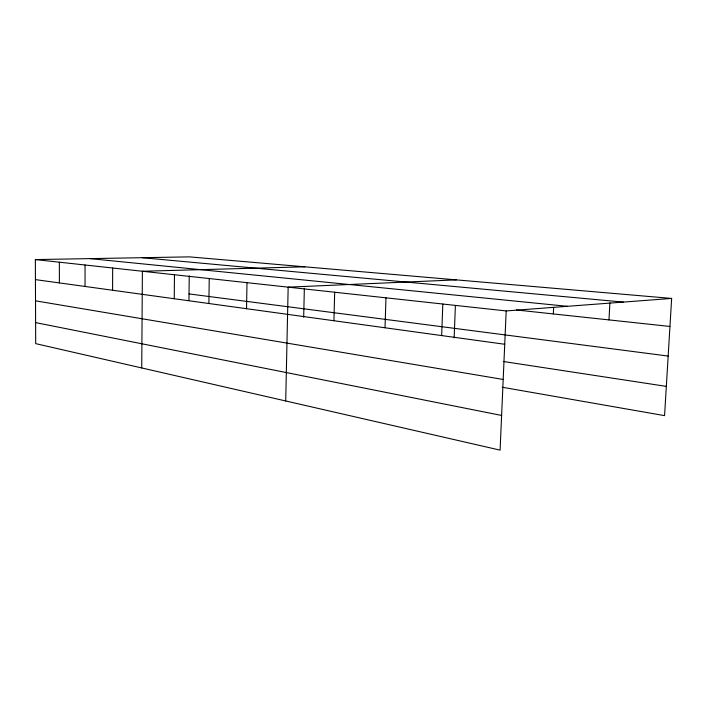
<?xml version="1.0" encoding="UTF-8"?>
<svg xmlns="http://www.w3.org/2000/svg" width="707" height="707" viewBox="0 0 707 707"><rect width="100%" height="100%" fill="white"/><g stroke="black" fill="none" stroke-linecap="round" stroke-linejoin="round"><path stroke-width="1.06" d="M85.043 286.45L85.061 265.001M112.581 290.25L112.669 268.006M141.736 367.958L142.39 271.249L304.858 266.813M174.24 298.743L174.479 274.749M188.955 300.431L189.237 275.916M208.892 303.515L209.228 278.54M246.54 308.703L246.99 282.659M285.716 400.975L288.164 287.157L456.377 279.875M303.683 317.249L304.355 288.297M333.925 320.739L334.676 292.23M385.023 327.774L385.969 297.824M441.645 335.578L442.821 304.028M454.141 337.928L455.388 305.592M671.65 298.434L506.185 310.939L500.096 450.129L35.695 343.637L35.35 259.575L189.458 256.871L671.65 298.434L664.562 415.636L502.182 387.233M553.334 313.935L553.643 307.536M608.974 319.9L609.902 302.782M142.231 257.702L623.265 302.083M89.966 258.612L567.385 306.308M516.455 309.975L669.953 326.448M35.35 259.575L506.185 310.939M189.034 293.918L668.159 356.063M35.43 279.618L504.727 344.265M503.304 361.489L666.33 386.384M35.518 300.837L503.19 379.456M35.606 322.604L501.608 415.451M59.353 262.191L59.388 282.915"/></g></svg>
